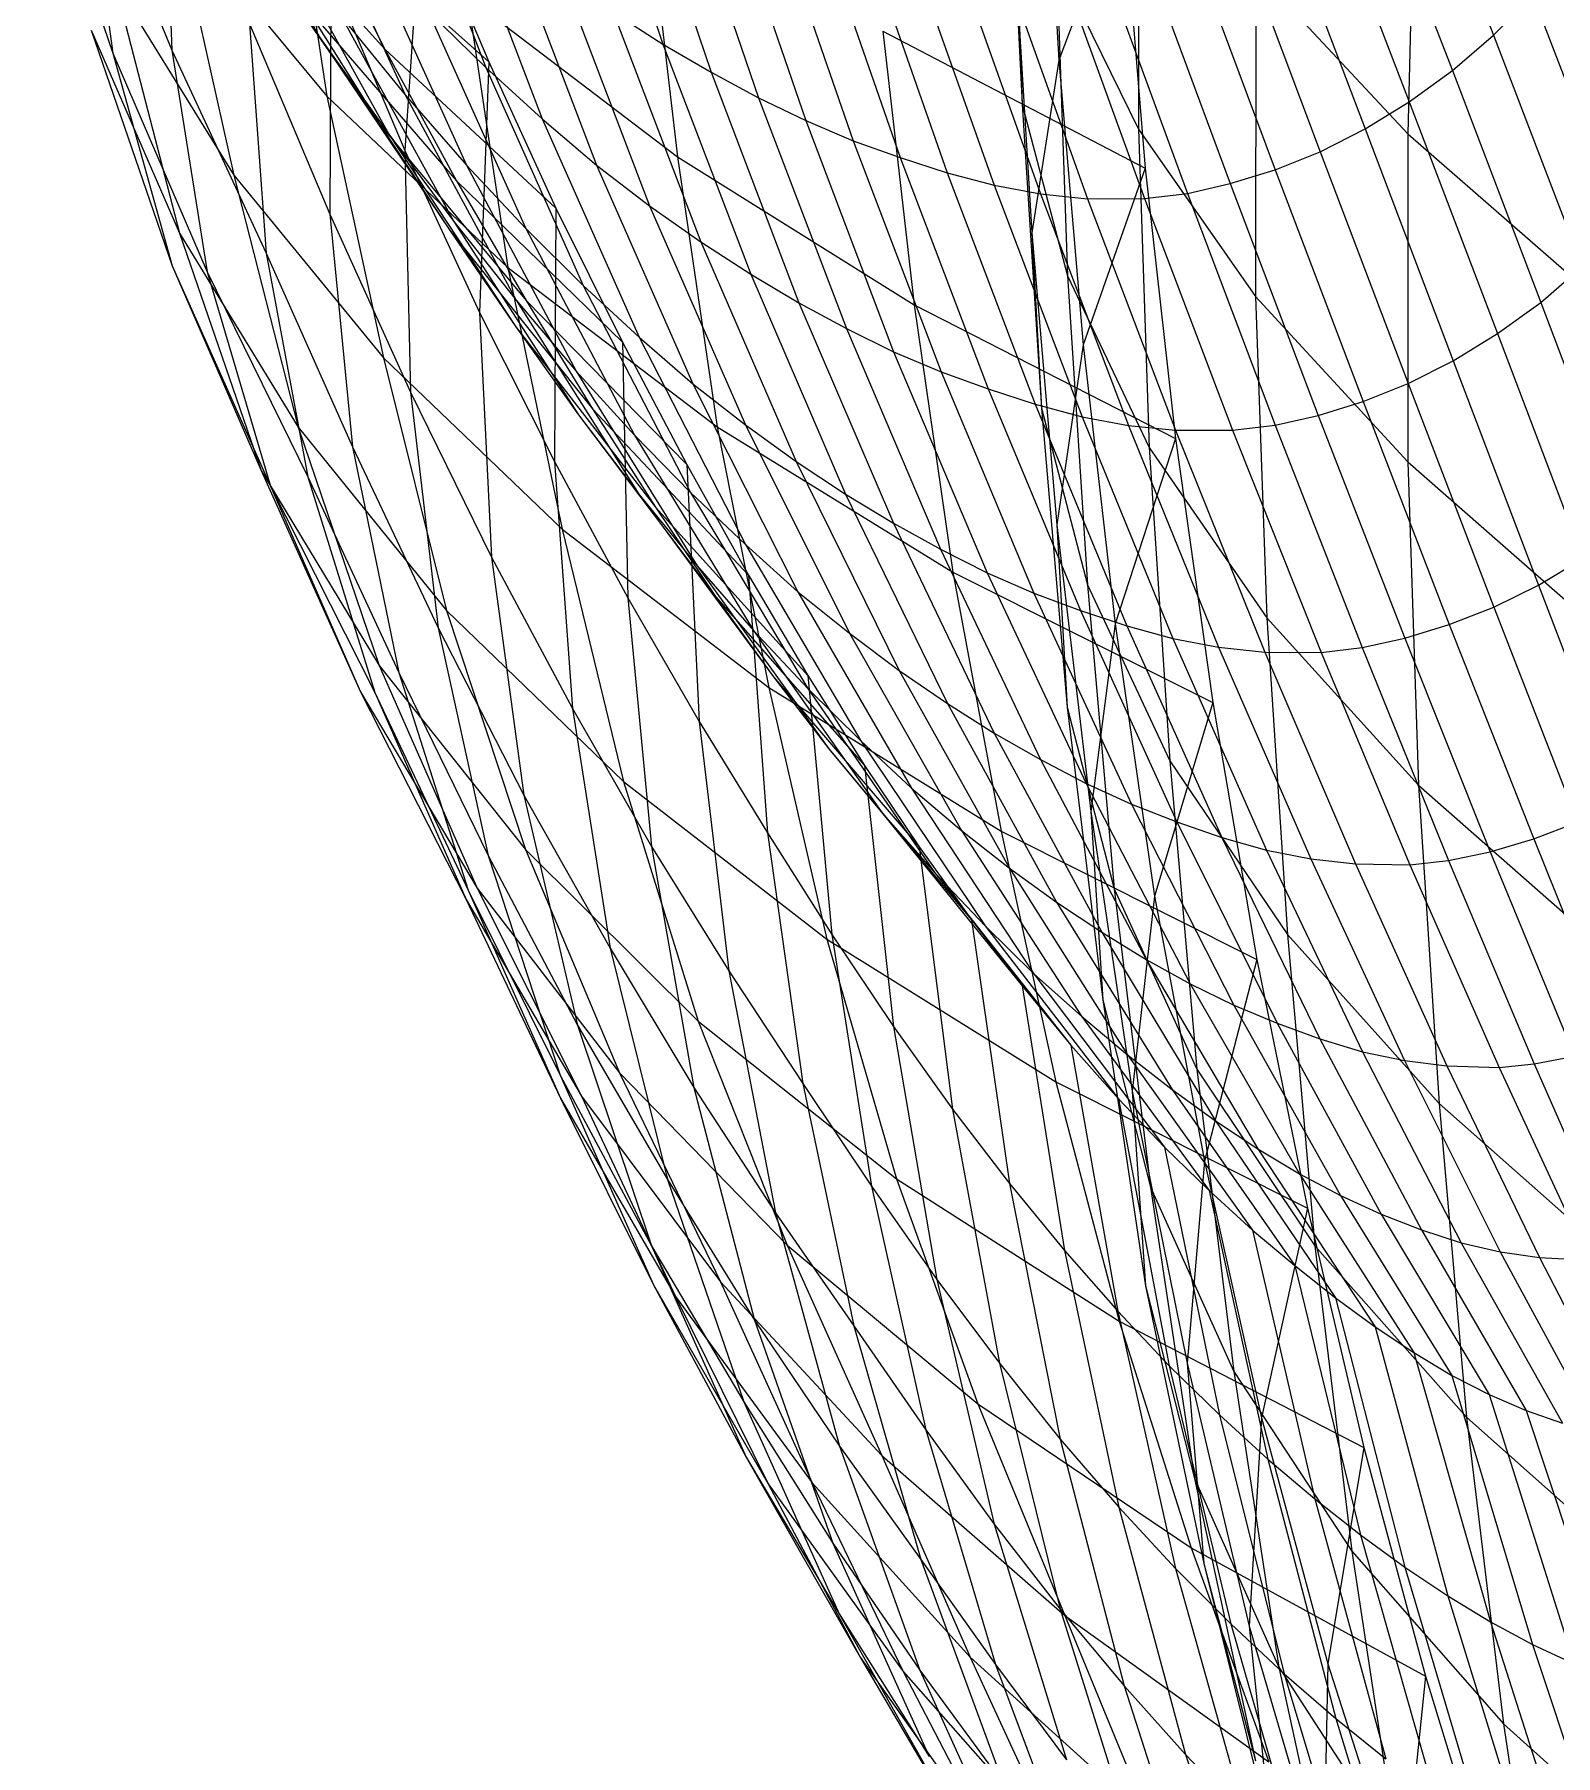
# Model space of a CAD drawing. Extents: x -429 to 429, y -1 to 209.
# Drawn here: x -423.29 to -416.72, y 100.99 to 108.43 of the extents above; entities that cross this region are included whole.
import ezdxf

# ---------------------------------------------------------------- set-up
doc = ezdxf.new("R2010")
doc.units = 0

msp = doc.modelspace()

# ---------------------------------------------------------------- linework, layer by layer
at = {"layer": 'default', "color": 5, "linetype": 'CONTINUOUS'}
for p, q in [((-418.934, 109.572, 208.785), (-418.861, 108.319, 208.911)), ((-419.065, 109.46, 205.563), (-419.02, 108.127, 205.68)), ((-417.383, 109.453, 237.506), (-416.984, 108.427, 236.439)), ((-420.918, 109.426, 236.206), (-420.571, 108.388, 235.1)), ((-418.518, 109.413, 202.474), (-418.518, 108.02, 202.577)), ((-417.319, 109.434, 199.649), (-417.355, 108, 199.736)), ((-423.285, 109.356, 220.279), (-422.947, 108.349, 220.488)), ((-423.074, 109.296, 221.861), (-422.947, 108.349, 220.488)), ((-423.074, 109.296, 221.861), (-422.692, 108.361, 222.073)), ((-422.725, 109.342, 223.449), (-422.692, 108.361, 222.073)), ((-422.2, 109.335, 214.587), (-422.023, 108.163, 214.757)), ((-420.713, 109.305, 236.29), (-420.363, 108.266, 235.186)), ((-417.559, 109.302, 237.452), (-417.162, 108.273, 236.384)), ((-422.548, 109.288, 231.625), (-422.05, 108.412, 230.551)), ((-421.712, 109.273, 234.608), (-421.336, 108.286, 233.5)), ((-420.512, 109.196, 236.372), (-420.159, 108.156, 235.271)), ((-417.743, 109.17, 237.394), (-417.348, 108.138, 236.324)), ((-422.443, 109.112, 229.003), (-421.772, 108.366, 228.009)), ((-422.112, 109.103, 233.143), (-421.684, 108.168, 232.046)), ((-420.648, 109.092, 212.303), (-420.508, 107.9, 212.46)), ((-420.31, 109.097, 236.453), (-419.954, 108.057, 235.355)), ((-421.469, 109.054, 234.715), (-421.092, 108.065, 233.609)), ((-420.109, 109.011, 236.534), (-419.75, 107.97, 235.438)), ((-418.587, 109.046, 210.467), (-418.861, 108.319, 208.911)), ((-418.587, 109.046, 210.467), (-418.488, 107.852, 210.602)), ((-418.587, 109.046, 210.467), (-418.488, 107.852, 210.602)), ((-417.931, 109.055, 237.334), (-417.539, 108.021, 236.261)), ((-422.675, 108.949, 215.95), (-422.023, 108.163, 214.757)), ((-422.675, 108.949, 215.95), (-422.424, 107.822, 216.149)), ((-422.085, 108.99, 227.834), (-421.323, 108.311, 226.897)), ((-422.085, 108.99, 227.834), (-421.772, 108.366, 228.009)), ((-421.613, 108.996, 226.729), (-421.685, 107.928, 225.38)), ((-421.613, 108.996, 226.729), (-421.323, 108.311, 226.897)), ((-421.613, 108.996, 226.729), (-421.323, 108.311, 226.897)), ((-419.908, 108.939, 236.613), (-419.546, 107.898, 235.519)), ((-418.123, 108.959, 237.27), (-417.733, 107.923, 236.196)), ((-422.366, 108.864, 230.39), (-421.796, 108.045, 229.347)), ((-422.366, 108.864, 230.39), (-422.05, 108.412, 230.551)), ((-422.244, 108.88, 231.775), (-421.754, 107.999, 230.7)), ((-421.235, 108.855, 234.817), (-420.858, 107.865, 233.713)), ((-419.708, 108.874, 236.692), (-419.343, 107.832, 235.6)), ((-419.057, 108.858, 207.225), (-419.02, 108.127, 205.68)), ((-419.057, 108.858, 207.225), (-418.978, 107.573, 207.355)), ((-418.314, 108.883, 237.205), (-417.928, 107.845, 236.129)), ((-421.844, 108.802, 233.267), (-421.419, 107.865, 232.172)), ((-419.509, 108.819, 236.769), (-419.141, 107.778, 235.68)), ((-419.312, 108.783, 236.844), (-418.941, 107.741, 235.757)), ((-418.688, 108.783, 237.075), (-418.306, 107.743, 235.994)), ((-418.506, 108.824, 237.139), (-418.122, 107.785, 236.061)), ((-419.111, 108.762, 236.92), (-418.737, 107.72, 235.835)), ((-418.871, 108.743, 204.046), (-418.518, 108.02, 202.577)), ((-418.871, 108.743, 204.046), (-418.824, 107.387, 204.167)), ((-418.87, 108.762, 237.009), (-418.492, 107.721, 235.927)), ((-418.011, 108.705, 201.066), (-418.012, 107.297, 201.17)), ((-418.011, 108.705, 201.066), (-417.355, 108, 199.736)), ((-422.939, 108.654, 217.41), (-422.424, 107.822, 216.149)), ((-422.939, 108.654, 217.41), (-422.659, 107.571, 217.614)), ((-422.004, 108.683, 225.199), (-422.009, 107.653, 223.844)), ((-422.004, 108.683, 225.199), (-421.685, 107.928, 225.38)), ((-421.007, 108.681, 234.915), (-420.629, 107.689, 233.813)), ((-422.114, 108.552, 229.179), (-421.463, 107.797, 228.179)), ((-422.114, 108.552, 229.179), (-421.796, 108.045, 229.347)), ((-421.416, 108.593, 213.476), (-420.508, 107.9, 212.46)), ((-421.416, 108.593, 213.476), (-421.241, 107.422, 213.646)), ((-416.984, 108.427, 236.439), (-416.815, 108.597, 236.489)), ((-416.815, 108.597, 236.489), (-416.431, 107.597, 235.416)), ((-421.959, 108.506, 231.914), (-421.474, 107.622, 230.839)), ((-421.959, 108.506, 231.914), (-421.684, 108.168, 232.046)), ((-421.586, 108.531, 233.386), (-421.163, 107.591, 232.292)), ((-421.586, 108.531, 233.386), (-421.336, 108.286, 233.5)), ((-420.786, 108.526, 235.009), (-420.407, 107.533, 233.909)), ((-420.786, 108.526, 235.009), (-420.571, 108.388, 235.1)), ((-423.04, 108.448, 218.924), (-422.659, 107.571, 217.614)), ((-423.04, 108.448, 218.924), (-422.69, 107.43, 219.146)), ((-422.356, 108.475, 223.649), (-422.284, 107.484, 222.292)), ((-422.356, 108.475, 223.649), (-422.009, 107.653, 223.844)), ((-422.05, 108.412, 230.551), (-421.492, 107.586, 229.506)), ((-422.05, 108.412, 230.551), (-421.754, 107.999, 230.7)), ((-419.621, 108.444, 211.395), (-418.488, 107.852, 210.602)), ((-419.621, 108.444, 211.395), (-419.486, 107.261, 211.549)), ((-417.162, 108.273, 236.384), (-416.984, 108.427, 236.439)), ((-416.984, 108.427, 236.439), (-416.601, 107.427, 235.364)), ((-422.947, 108.349, 220.488), (-422.69, 107.43, 219.146)), ((-422.947, 108.349, 220.488), (-422.539, 107.404, 220.718)), ((-422.692, 108.361, 222.073), (-422.539, 107.404, 220.718)), ((-422.692, 108.361, 222.073), (-422.284, 107.484, 222.292)), ((-421.772, 108.366, 228.009), (-421.033, 107.679, 227.061)), ((-421.772, 108.366, 228.009), (-421.463, 107.797, 228.179)), ((-420.571, 108.388, 235.1), (-420.192, 107.394, 234.002)), ((-420.571, 108.388, 235.1), (-420.363, 108.266, 235.186)), ((-421.323, 108.311, 226.897), (-421.363, 107.228, 225.56)), ((-421.336, 108.286, 233.5), (-420.915, 107.345, 232.407)), ((-421.336, 108.286, 233.5), (-421.092, 108.065, 233.609)), ((-421.323, 108.311, 226.897), (-421.033, 107.679, 227.061)), ((-421.323, 108.311, 226.897), (-421.033, 107.679, 227.061)), ((-420.363, 108.266, 235.186), (-419.984, 107.27, 234.09)), ((-420.363, 108.266, 235.186), (-420.159, 108.156, 235.271)), ((-418.861, 108.319, 208.911), (-418.978, 107.573, 207.355)), ((-418.861, 108.319, 208.911), (-418.757, 107.089, 209.051)), ((-417.348, 108.138, 236.324), (-417.162, 108.273, 236.384)), ((-417.162, 108.273, 236.384), (-416.78, 107.272, 235.307)), ((-422.023, 108.163, 214.757), (-421.241, 107.422, 213.646)), ((-422.023, 108.163, 214.757), (-421.778, 107.033, 214.958)), ((-421.684, 108.168, 232.046), (-421.205, 107.281, 230.972)), ((-421.684, 108.168, 232.046), (-421.419, 107.865, 232.172)), ((-420.159, 108.156, 235.271), (-419.779, 107.159, 234.177)), ((-420.159, 108.156, 235.271), (-419.954, 108.057, 235.355)), ((-419.02, 108.127, 205.68), (-418.824, 107.387, 204.167)), ((-419.02, 108.127, 205.68), (-418.937, 106.815, 205.816)), ((-417.539, 108.021, 236.261), (-417.348, 108.138, 236.324)), ((-417.348, 108.138, 236.324), (-416.967, 107.137, 235.246)), ((-421.796, 108.045, 229.347), (-421.162, 107.28, 228.34)), ((-421.796, 108.045, 229.347), (-421.492, 107.586, 229.506)), ((-421.092, 108.065, 233.609), (-420.674, 107.122, 232.518)), ((-421.092, 108.065, 233.609), (-420.858, 107.865, 233.713)), ((-419.954, 108.057, 235.355), (-419.575, 107.059, 234.262)), ((-419.954, 108.057, 235.355), (-419.75, 107.97, 235.438)), ((-421.754, 107.999, 230.7), (-421.206, 107.167, 229.653)), ((-421.754, 107.999, 230.7), (-421.474, 107.622, 230.839)), ((-419.75, 107.97, 235.438), (-419.37, 106.972, 234.346)), ((-419.75, 107.97, 235.438), (-419.546, 107.898, 235.519)), ((-418.518, 108.02, 202.577), (-418.012, 107.297, 201.17)), ((-418.518, 108.02, 202.577), (-418.471, 106.645, 202.702)), ((-417.733, 107.923, 236.196), (-417.539, 108.021, 236.261)), ((-417.539, 108.021, 236.261), (-417.159, 107.02, 235.182)), ((-417.355, 108, 199.736), (-416.557, 107.305, 198.497)), ((-417.355, 108, 199.736), (-417.355, 106.583, 199.841)), ((-421.685, 107.928, 225.38), (-421.661, 106.884, 224.038)), ((-421.685, 107.928, 225.38), (-421.363, 107.228, 225.56)), ((-420.508, 107.9, 212.46), (-419.486, 107.261, 211.549)), ((-420.508, 107.9, 212.46), (-420.337, 106.735, 212.629)), ((-419.546, 107.898, 235.519), (-419.166, 106.898, 234.429)), ((-419.546, 107.898, 235.519), (-419.343, 107.832, 235.6)), ((-417.928, 107.845, 236.129), (-417.733, 107.923, 236.196)), ((-417.733, 107.923, 236.196), (-417.353, 106.922, 235.115)), ((-422.424, 107.822, 216.149), (-421.778, 107.033, 214.958)), ((-422.424, 107.822, 216.149), (-422.146, 106.733, 216.359)), ((-421.419, 107.865, 232.172), (-420.945, 106.975, 231.097)), ((-421.419, 107.865, 232.172), (-421.163, 107.591, 232.292)), ((-420.858, 107.865, 233.713), (-420.442, 106.92, 232.622)), ((-420.858, 107.865, 233.713), (-420.629, 107.689, 233.813)), ((-419.343, 107.832, 235.6), (-418.963, 106.832, 234.511)), ((-419.343, 107.832, 235.6), (-419.141, 107.778, 235.68)), ((-418.488, 107.852, 210.602), (-418.757, 107.089, 209.051)), ((-418.488, 107.852, 210.602), (-418.358, 106.684, 210.751)), ((-418.488, 107.852, 210.602), (-418.358, 106.684, 210.751)), ((-418.122, 107.785, 236.061), (-417.928, 107.845, 236.129)), ((-417.928, 107.845, 236.129), (-417.548, 106.844, 235.047)), ((-421.463, 107.797, 228.179), (-420.746, 107.1, 227.22)), ((-421.463, 107.797, 228.179), (-421.162, 107.28, 228.34)), ((-419.141, 107.778, 235.68), (-418.761, 106.777, 234.592)), ((-419.141, 107.778, 235.68), (-418.941, 107.741, 235.757)), ((-418.941, 107.741, 235.757), (-418.561, 106.74, 234.671)), ((-418.941, 107.741, 235.757), (-418.737, 107.72, 235.835)), ((-418.492, 107.721, 235.927), (-418.306, 107.743, 235.994)), ((-418.306, 107.743, 235.994), (-418.122, 107.785, 236.061)), ((-418.306, 107.743, 235.994), (-417.928, 106.742, 234.91)), ((-418.122, 107.785, 236.061), (-417.742, 106.784, 234.978)), ((-421.033, 107.679, 227.061), (-421.039, 106.585, 225.735)), ((-421.033, 107.679, 227.061), (-420.746, 107.1, 227.22)), ((-421.033, 107.679, 227.061), (-420.746, 107.1, 227.22)), ((-420.629, 107.689, 233.813), (-420.215, 106.743, 232.724)), ((-420.629, 107.689, 233.813), (-420.407, 107.533, 233.909)), ((-418.737, 107.72, 235.835), (-418.492, 107.721, 235.927)), ((-418.737, 107.72, 235.835), (-418.357, 106.72, 234.749)), ((-418.492, 107.721, 235.927), (-418.112, 106.72, 234.843)), ((-422.009, 107.653, 223.844), (-421.911, 106.648, 222.501)), ((-422.009, 107.653, 223.844), (-421.661, 106.884, 224.038)), ((-421.492, 107.586, 229.506), (-420.875, 106.812, 228.493)), ((-421.492, 107.586, 229.506), (-421.206, 107.167, 229.653)), ((-421.474, 107.622, 230.839), (-420.935, 106.786, 229.79)), ((-421.474, 107.622, 230.839), (-421.205, 107.281, 230.972)), ((-421.163, 107.591, 232.292), (-420.694, 106.699, 231.217)), ((-421.163, 107.591, 232.292), (-420.915, 107.345, 232.407)), ((-422.659, 107.571, 217.614), (-422.146, 106.733, 216.359)), ((-422.659, 107.571, 217.614), (-422.306, 106.546, 217.846)), ((-420.407, 107.533, 233.909), (-419.996, 106.585, 232.821)), ((-420.407, 107.533, 233.909), (-420.192, 107.394, 234.002)), ((-418.978, 107.573, 207.355), (-418.937, 106.815, 205.816)), ((-418.978, 107.573, 207.355), (-418.87, 106.311, 207.5)), ((-422.284, 107.484, 222.292), (-422.104, 106.519, 220.956)), ((-422.284, 107.484, 222.292), (-421.911, 106.648, 222.501)), ((-422.69, 107.43, 219.146), (-422.306, 106.546, 217.846)), ((-422.69, 107.43, 219.146), (-422.266, 106.478, 219.393)), ((-422.539, 107.404, 220.718), (-422.266, 106.478, 219.393)), ((-422.539, 107.404, 220.718), (-422.104, 106.519, 220.956)), ((-421.241, 107.422, 213.646), (-420.337, 106.735, 212.629)), ((-421.241, 107.422, 213.646), (-421.006, 106.293, 213.847)), ((-420.192, 107.394, 234.002), (-419.783, 106.444, 232.914)), ((-420.192, 107.394, 234.002), (-419.984, 107.27, 234.09)), ((-418.824, 107.387, 204.167), (-418.471, 106.645, 202.702)), ((-418.824, 107.387, 204.167), (-418.738, 106.052, 204.308)), ((-416.78, 107.272, 235.307), (-416.601, 107.427, 235.364)), ((-420.915, 107.345, 232.407), (-420.452, 106.45, 231.332)), ((-420.915, 107.345, 232.407), (-420.674, 107.122, 232.518)), ((-418.012, 107.297, 201.17), (-417.355, 106.583, 199.841)), ((-418.012, 107.297, 201.17), (-417.964, 105.909, 201.298)), ((-421.363, 107.228, 225.56), (-421.312, 106.171, 224.229)), ((-421.363, 107.228, 225.56), (-421.039, 106.585, 225.735)), ((-421.205, 107.281, 230.972), (-420.675, 106.443, 229.921)), ((-421.205, 107.281, 230.972), (-420.945, 106.975, 231.097)), ((-421.162, 107.28, 228.34), (-420.468, 106.572, 227.371)), ((-421.162, 107.28, 228.34), (-420.875, 106.812, 228.493)), ((-419.984, 107.27, 234.09), (-419.576, 106.318, 233.003)), ((-419.984, 107.27, 234.09), (-419.779, 107.159, 234.177)), ((-419.486, 107.261, 211.549), (-418.358, 106.684, 210.751)), ((-419.486, 107.261, 211.549), (-419.319, 106.106, 211.715)), ((-416.967, 107.137, 235.246), (-416.78, 107.272, 235.307)), ((-416.78, 107.272, 235.307), (-416.413, 106.299, 234.224)), ((-421.206, 107.167, 229.653), (-420.603, 106.387, 228.635)), ((-421.206, 107.167, 229.653), (-420.935, 106.786, 229.79)), ((-419.779, 107.159, 234.177), (-419.373, 106.206, 233.09)), ((-419.779, 107.159, 234.177), (-419.575, 107.059, 234.262)), ((-420.746, 107.1, 227.22), (-420.723, 105.996, 225.905)), ((-420.746, 107.1, 227.22), (-420.468, 106.572, 227.371)), ((-420.746, 107.1, 227.22), (-420.468, 106.572, 227.371)), ((-420.674, 107.122, 232.518), (-420.215, 106.226, 231.442)), ((-420.674, 107.122, 232.518), (-420.442, 106.92, 232.622)), ((-418.757, 107.089, 209.051), (-418.87, 106.311, 207.5)), ((-418.757, 107.089, 209.051), (-418.618, 105.884, 209.206)), ((-417.159, 107.02, 235.182), (-416.967, 107.137, 235.246)), ((-416.967, 107.137, 235.246), (-416.599, 106.166, 234.162)), ((-421.778, 107.033, 214.958), (-421.006, 106.293, 213.847)), ((-421.778, 107.033, 214.958), (-421.505, 105.941, 215.17)), ((-419.575, 107.059, 234.262), (-419.171, 106.104, 233.176)), ((-419.575, 107.059, 234.262), (-419.37, 106.972, 234.346)), ((-417.353, 106.922, 235.115), (-417.159, 107.02, 235.182)), ((-417.159, 107.02, 235.182), (-416.79, 106.051, 234.097)), ((-420.945, 106.975, 231.097), (-420.423, 106.134, 230.045)), ((-420.945, 106.975, 231.097), (-420.694, 106.699, 231.217)), ((-420.442, 106.92, 232.622), (-419.988, 106.022, 231.547)), ((-420.442, 106.92, 232.622), (-420.215, 106.743, 232.724)), ((-419.37, 106.972, 234.346), (-418.969, 106.016, 233.261)), ((-419.37, 106.972, 234.346), (-419.166, 106.898, 234.429)), ((-417.548, 106.844, 235.047), (-417.353, 106.922, 235.115)), ((-417.353, 106.922, 235.115), (-416.983, 105.956, 234.029)), ((-421.661, 106.884, 224.038), (-421.541, 105.866, 222.708)), ((-421.661, 106.884, 224.038), (-421.312, 106.171, 224.229)), ((-419.166, 106.898, 234.429), (-418.768, 105.941, 233.344)), ((-419.166, 106.898, 234.429), (-418.963, 106.832, 234.511)), ((-417.742, 106.784, 234.978), (-417.548, 106.844, 235.047)), ((-417.548, 106.844, 235.047), (-417.176, 105.88, 233.961)), ((-420.935, 106.786, 229.79), (-420.344, 106.002, 228.769)), ((-420.935, 106.786, 229.79), (-420.675, 106.443, 229.921)), ((-420.875, 106.812, 228.493), (-420.201, 106.093, 227.515)), ((-420.875, 106.812, 228.493), (-420.603, 106.387, 228.635)), ((-418.963, 106.832, 234.511), (-418.568, 105.875, 233.426)), ((-418.963, 106.832, 234.511), (-418.761, 106.777, 234.592)), ((-418.937, 106.815, 205.816), (-418.738, 106.052, 204.308)), ((-418.937, 106.815, 205.816), (-418.825, 105.524, 205.966)), ((-418.761, 106.777, 234.592), (-418.369, 105.82, 233.507)), ((-418.761, 106.777, 234.592), (-418.561, 106.74, 234.671)), ((-417.928, 106.742, 234.91), (-417.742, 106.784, 234.978)), ((-417.742, 106.784, 234.978), (-417.368, 105.821, 233.891)), ((-422.146, 106.733, 216.359), (-421.505, 105.941, 215.17)), ((-422.146, 106.733, 216.359), (-421.796, 105.703, 216.598)), ((-420.694, 106.699, 231.217), (-420.18, 105.855, 230.163)), ((-420.694, 106.699, 231.217), (-420.452, 106.45, 231.332)), ((-420.337, 106.735, 212.629), (-419.319, 106.106, 211.715)), ((-420.337, 106.735, 212.629), (-420.114, 105.609, 212.825)), ((-420.215, 106.743, 232.724), (-419.766, 105.843, 231.647)), ((-420.215, 106.743, 232.724), (-419.996, 106.585, 232.821)), ((-418.561, 106.74, 234.671), (-418.172, 105.783, 233.585)), ((-418.561, 106.74, 234.671), (-418.357, 106.72, 234.749)), ((-418.357, 106.72, 234.749), (-417.972, 105.761, 233.664)), ((-418.357, 106.72, 234.749), (-418.112, 106.72, 234.843)), ((-418.112, 106.72, 234.843), (-417.928, 106.742, 234.91)), ((-418.112, 106.72, 234.843), (-417.729, 105.76, 233.757)), ((-417.928, 106.742, 234.91), (-417.552, 105.781, 233.823)), ((-421.911, 106.648, 222.501), (-421.712, 105.673, 221.179)), ((-421.911, 106.648, 222.501), (-421.541, 105.866, 222.708)), ((-418.358, 106.684, 210.751), (-418.618, 105.884, 209.206)), ((-418.471, 106.645, 202.702), (-417.964, 105.909, 201.298)), ((-418.471, 106.645, 202.702), (-418.382, 105.291, 202.846)), ((-418.358, 106.684, 210.751), (-418.197, 105.543, 210.912)), ((-418.358, 106.684, 210.751), (-418.197, 105.543, 210.912)), ((-422.306, 106.546, 217.846), (-421.796, 105.703, 216.598)), ((-422.306, 106.546, 217.846), (-421.877, 105.589, 218.107)), ((-421.039, 106.585, 225.735), (-420.961, 105.518, 224.417)), ((-421.039, 106.585, 225.735), (-420.723, 105.996, 225.905)), ((-420.468, 106.572, 227.371), (-420.415, 105.462, 226.067)), ((-420.468, 106.572, 227.371), (-420.201, 106.093, 227.515)), ((-420.468, 106.572, 227.371), (-420.201, 106.093, 227.515)), ((-419.996, 106.585, 232.821), (-419.551, 105.682, 231.744)), ((-419.996, 106.585, 232.821), (-419.783, 106.444, 232.914)), ((-417.355, 106.583, 199.841), (-416.557, 105.884, 198.603)), ((-417.355, 106.583, 199.841), (-417.308, 105.186, 199.971)), ((-422.266, 106.478, 219.393), (-421.877, 105.589, 218.107)), ((-422.266, 106.478, 219.393), (-421.815, 105.587, 219.648)), ((-422.104, 106.519, 220.956), (-421.815, 105.587, 219.648)), ((-422.104, 106.519, 220.956), (-421.712, 105.673, 221.179)), ((-420.675, 106.443, 229.921), (-420.094, 105.655, 228.896)), ((-420.675, 106.443, 229.921), (-420.423, 106.134, 230.045)), ((-420.452, 106.45, 231.332), (-419.945, 105.604, 230.276)), ((-420.452, 106.45, 231.332), (-420.215, 106.226, 231.442)), ((-419.783, 106.444, 232.914), (-419.342, 105.539, 231.837)), ((-419.783, 106.444, 232.914), (-419.576, 106.318, 233.003)), ((-420.603, 106.387, 228.635), (-419.946, 105.66, 227.65)), ((-420.603, 106.387, 228.635), (-420.344, 106.002, 228.769)), ((-421.006, 106.293, 213.847), (-420.114, 105.609, 212.825)), ((-421.006, 106.293, 213.847), (-420.742, 105.202, 214.058)), ((-419.576, 106.318, 233.003), (-419.14, 105.411, 231.926)), ((-419.576, 106.318, 233.003), (-419.373, 106.206, 233.09)), ((-418.87, 106.311, 207.5), (-418.825, 105.524, 205.966)), ((-418.87, 106.311, 207.5), (-418.723, 105.073, 207.661)), ((-420.215, 106.226, 231.442), (-419.717, 105.378, 230.384)), ((-420.215, 106.226, 231.442), (-419.988, 106.022, 231.547)), ((-419.373, 106.206, 233.09), (-418.941, 105.297, 232.013)), ((-419.373, 106.206, 233.09), (-419.171, 106.104, 233.176)), ((-421.312, 106.171, 224.229), (-421.171, 105.143, 222.911)), ((-421.312, 106.171, 224.229), (-420.961, 105.518, 224.417)), ((-420.423, 106.134, 230.045), (-419.854, 105.343, 229.016)), ((-420.423, 106.134, 230.045), (-420.18, 105.855, 230.163)), ((-419.319, 106.106, 211.715), (-418.197, 105.543, 210.912)), ((-419.319, 106.106, 211.715), (-419.111, 104.988, 211.902)), ((-419.171, 106.104, 233.176), (-418.744, 105.194, 232.098)), ((-419.171, 106.104, 233.176), (-418.969, 106.016, 233.261)), ((-416.79, 106.051, 234.097), (-416.599, 106.166, 234.162)), ((-420.201, 106.093, 227.515), (-420.119, 104.98, 226.221)), ((-420.201, 106.093, 227.515), (-419.946, 105.66, 227.65)), ((-420.201, 106.093, 227.515), (-419.946, 105.66, 227.65)), ((-418.738, 106.052, 204.308), (-418.382, 105.291, 202.846)), ((-418.738, 106.052, 204.308), (-418.622, 104.738, 204.462)), ((-416.983, 105.956, 234.029), (-416.79, 106.051, 234.097)), ((-416.79, 106.051, 234.097), (-416.433, 105.116, 233.006)), ((-420.723, 105.996, 225.905), (-420.62, 104.922, 224.598)), ((-420.723, 105.996, 225.905), (-420.415, 105.462, 226.067)), ((-420.344, 106.002, 228.769), (-419.701, 105.271, 227.778)), ((-420.344, 106.002, 228.769), (-420.094, 105.655, 228.896)), ((-419.988, 106.022, 231.547), (-419.497, 105.173, 230.487)), ((-419.988, 106.022, 231.547), (-419.766, 105.843, 231.647)), ((-418.969, 106.016, 233.261), (-418.548, 105.104, 232.182)), ((-418.969, 106.016, 233.261), (-418.768, 105.941, 233.344)), ((-417.176, 105.88, 233.961), (-416.983, 105.956, 234.029)), ((-416.983, 105.956, 234.029), (-416.622, 105.026, 232.939)), ((-421.505, 105.941, 215.17), (-420.742, 105.202, 214.058)), ((-421.505, 105.941, 215.17), (-421.165, 104.908, 215.412)), ((-418.768, 105.941, 233.344), (-418.352, 105.028, 232.264)), ((-418.768, 105.941, 233.344), (-418.568, 105.875, 233.426)), ((-418.618, 105.884, 209.206), (-418.723, 105.073, 207.661)), ((-418.618, 105.884, 209.206), (-418.448, 104.707, 209.374)), ((-418.568, 105.875, 233.426), (-418.158, 104.961, 232.345)), ((-418.568, 105.875, 233.426), (-418.369, 105.82, 233.507)), ((-417.964, 105.909, 201.298), (-417.308, 105.186, 199.971)), ((-417.964, 105.909, 201.298), (-417.874, 104.542, 201.446)), ((-417.368, 105.821, 233.891), (-417.176, 105.88, 233.961)), ((-417.176, 105.88, 233.961), (-416.811, 104.954, 232.87)), ((-421.541, 105.866, 222.708), (-421.325, 104.882, 221.397)), ((-421.541, 105.866, 222.708), (-421.171, 105.143, 222.911)), ((-420.18, 105.855, 230.163), (-419.622, 105.062, 229.131)), ((-420.18, 105.855, 230.163), (-419.945, 105.604, 230.276)), ((-419.766, 105.843, 231.647), (-419.282, 104.991, 230.586)), ((-419.766, 105.843, 231.647), (-419.551, 105.682, 231.744)), ((-418.369, 105.82, 233.507), (-417.965, 104.906, 232.424)), ((-418.369, 105.82, 233.507), (-418.172, 105.783, 233.585)), ((-417.552, 105.781, 233.823), (-417.368, 105.821, 233.891)), ((-417.368, 105.821, 233.891), (-416.999, 104.899, 232.801)), ((-418.172, 105.783, 233.585), (-417.774, 104.868, 232.501)), ((-418.172, 105.783, 233.585), (-417.972, 105.761, 233.664)), ((-417.972, 105.761, 233.664), (-417.581, 104.846, 232.578)), ((-417.972, 105.761, 233.664), (-417.729, 105.76, 233.757)), ((-417.729, 105.76, 233.757), (-417.552, 105.781, 233.823)), ((-417.729, 105.76, 233.757), (-417.346, 104.842, 232.67)), ((-417.552, 105.781, 233.823), (-417.179, 104.861, 232.733)), ((-421.796, 105.703, 216.598), (-421.165, 104.908, 215.412)), ((-421.796, 105.703, 216.598), (-421.373, 104.742, 216.868)), ((-421.712, 105.673, 221.179), (-421.412, 104.733, 219.882)), ((-421.712, 105.673, 221.179), (-421.325, 104.882, 221.397)), ((-420.094, 105.655, 228.896), (-419.465, 104.92, 227.899)), ((-420.094, 105.655, 228.896), (-419.854, 105.343, 229.016)), ((-419.946, 105.66, 227.65), (-419.841, 104.541, 226.365)), ((-419.946, 105.66, 227.65), (-419.701, 105.271, 227.778)), ((-419.946, 105.66, 227.65), (-419.701, 105.271, 227.778)), ((-419.551, 105.682, 231.744), (-419.074, 104.828, 230.682)), ((-419.551, 105.682, 231.744), (-419.342, 105.539, 231.837)), ((-421.877, 105.589, 218.107), (-421.373, 104.742, 216.868)), ((-421.877, 105.589, 218.107), (-421.421, 104.693, 218.375)), ((-421.815, 105.587, 219.648), (-421.421, 104.693, 218.375)), ((-421.815, 105.587, 219.648), (-421.412, 104.733, 219.882)), ((-420.114, 105.609, 212.825), (-419.111, 104.988, 211.902)), ((-420.114, 105.609, 212.825), (-419.863, 104.521, 213.031)), ((-419.945, 105.604, 230.276), (-419.397, 104.808, 229.24)), ((-419.945, 105.604, 230.276), (-419.717, 105.378, 230.384)), ((-420.961, 105.518, 224.417), (-420.799, 104.482, 223.111)), ((-420.961, 105.518, 224.417), (-420.62, 104.922, 224.598)), ((-419.342, 105.539, 231.837), (-418.872, 104.681, 230.773)), ((-419.342, 105.539, 231.837), (-419.14, 105.411, 231.926)), ((-418.825, 105.524, 205.966), (-418.622, 104.738, 204.462)), ((-418.825, 105.524, 205.966), (-418.672, 104.259, 206.132)), ((-418.197, 105.543, 210.912), (-418.448, 104.707, 209.374)), ((-418.197, 105.543, 210.912), (-418.006, 104.433, 211.086)), ((-418.197, 105.543, 210.912), (-418.006, 104.433, 211.086)), ((-420.415, 105.462, 226.067), (-420.287, 104.384, 224.771)), ((-420.415, 105.462, 226.067), (-420.119, 104.98, 226.221)), ((-419.717, 105.378, 230.384), (-419.179, 104.579, 229.345)), ((-419.717, 105.378, 230.384), (-419.497, 105.173, 230.487)), ((-419.14, 105.411, 231.926), (-418.676, 104.551, 230.861)), ((-419.14, 105.411, 231.926), (-418.941, 105.297, 232.013)), ((-419.854, 105.343, 229.016), (-419.239, 104.605, 228.014)), ((-419.854, 105.343, 229.016), (-419.622, 105.062, 229.131)), ((-418.941, 105.297, 232.013), (-418.484, 104.433, 230.946)), ((-418.941, 105.297, 232.013), (-418.744, 105.194, 232.098)), ((-418.382, 105.291, 202.846), (-417.874, 104.542, 201.446)), ((-418.382, 105.291, 202.846), (-418.265, 103.959, 203.004)), ((-419.701, 105.271, 227.778), (-419.576, 104.144, 226.502)), ((-419.701, 105.271, 227.778), (-419.465, 104.92, 227.899)), ((-419.701, 105.271, 227.778), (-419.465, 104.92, 227.899)), ((-421.171, 105.143, 222.911), (-420.94, 104.15, 221.611)), ((-421.171, 105.143, 222.911), (-420.799, 104.482, 223.111)), ((-420.742, 105.202, 214.058), (-419.863, 104.521, 213.031)), ((-420.742, 105.202, 214.058), (-420.419, 104.167, 214.298)), ((-419.497, 105.173, 230.487), (-418.969, 104.372, 229.445)), ((-419.497, 105.173, 230.487), (-419.282, 104.991, 230.586)), ((-418.744, 105.194, 232.098), (-418.294, 104.328, 231.03)), ((-418.744, 105.194, 232.098), (-418.548, 105.104, 232.182)), ((-417.308, 105.186, 199.971), (-416.51, 104.484, 198.734)), ((-417.308, 105.186, 199.971), (-417.219, 103.811, 200.121)), ((-419.622, 105.062, 229.131), (-419.02, 104.32, 228.123)), ((-419.622, 105.062, 229.131), (-419.397, 104.808, 229.24)), ((-418.723, 105.073, 207.661), (-418.672, 104.259, 206.132)), ((-418.723, 105.073, 207.661), (-418.545, 103.864, 207.836)), ((-418.548, 105.104, 232.182), (-418.106, 104.236, 231.111)), ((-418.548, 105.104, 232.182), (-418.352, 105.028, 232.264)), ((-419.282, 104.991, 230.586), (-418.764, 104.188, 229.542)), ((-419.282, 104.991, 230.586), (-419.074, 104.828, 230.682)), ((-419.111, 104.988, 211.902), (-418.006, 104.433, 211.086)), ((-419.111, 104.988, 211.902), (-418.875, 103.905, 212.099)), ((-418.352, 105.028, 232.264), (-417.919, 104.158, 231.191)), ((-418.352, 105.028, 232.264), (-418.158, 104.961, 232.345)), ((-416.811, 104.954, 232.87), (-416.622, 105.026, 232.939)), ((-421.165, 104.908, 215.412), (-420.419, 104.167, 214.298)), ((-421.165, 104.908, 215.412), (-420.758, 103.944, 215.685)), ((-420.62, 104.922, 224.598), (-420.438, 103.881, 223.302)), ((-420.62, 104.922, 224.598), (-420.287, 104.384, 224.771)), ((-420.119, 104.98, 226.221), (-419.967, 103.898, 224.935)), ((-420.119, 104.98, 226.221), (-419.841, 104.541, 226.365)), ((-419.465, 104.92, 227.899), (-419.321, 103.787, 226.631)), ((-419.465, 104.92, 227.899), (-419.239, 104.605, 228.014)), ((-419.465, 104.92, 227.899), (-419.239, 104.605, 228.014)), ((-418.158, 104.961, 232.345), (-417.734, 104.09, 231.27)), ((-418.158, 104.961, 232.345), (-417.965, 104.906, 232.424)), ((-416.999, 104.899, 232.801), (-416.811, 104.954, 232.87)), ((-416.811, 104.954, 232.87), (-416.454, 104.066, 231.776)), ((-421.325, 104.882, 221.397), (-421.015, 103.934, 220.111)), ((-421.325, 104.882, 221.397), (-420.94, 104.15, 221.611)), ((-417.965, 104.906, 232.424), (-417.55, 104.035, 231.346)), ((-417.965, 104.906, 232.424), (-417.774, 104.868, 232.501)), ((-417.774, 104.868, 232.501), (-417.369, 103.997, 231.421)), ((-417.774, 104.868, 232.501), (-417.581, 104.846, 232.578)), ((-417.581, 104.846, 232.578), (-417.186, 103.974, 231.494)), ((-417.581, 104.846, 232.578), (-417.346, 104.842, 232.67)), ((-417.346, 104.842, 232.67), (-417.179, 104.861, 232.733)), ((-417.346, 104.842, 232.67), (-416.96, 103.967, 231.584)), ((-417.179, 104.861, 232.733), (-416.999, 104.899, 232.801)), ((-417.179, 104.861, 232.733), (-416.809, 103.983, 231.642)), ((-416.999, 104.899, 232.801), (-416.635, 104.016, 231.708)), ((-419.397, 104.808, 229.24), (-418.809, 104.063, 228.227)), ((-419.397, 104.808, 229.24), (-419.179, 104.579, 229.345)), ((-419.074, 104.828, 230.682), (-418.565, 104.021, 229.634)), ((-419.074, 104.828, 230.682), (-418.872, 104.681, 230.773)), ((-421.421, 104.693, 218.375), (-420.923, 103.843, 217.145)), ((-421.421, 104.693, 218.375), (-421.013, 103.834, 218.619)), ((-421.412, 104.733, 219.882), (-421.013, 103.834, 218.619)), ((-421.412, 104.733, 219.882), (-421.015, 103.934, 220.111)), ((-421.373, 104.742, 216.868), (-420.758, 103.944, 215.685)), ((-421.373, 104.742, 216.868), (-420.923, 103.843, 217.145)), ((-418.622, 104.738, 204.462), (-418.265, 103.959, 203.004)), ((-418.622, 104.738, 204.462), (-418.466, 103.45, 204.634)), ((-418.448, 104.707, 209.374), (-418.545, 103.864, 207.836)), ((-418.448, 104.707, 209.374), (-418.232, 103.562, 209.557)), ((-418.872, 104.681, 230.773), (-418.372, 103.872, 229.723)), ((-418.872, 104.681, 230.773), (-418.676, 104.551, 230.861)), ((-419.841, 104.541, 226.365), (-419.671, 103.454, 225.088)), ((-419.841, 104.541, 226.365), (-419.576, 104.144, 226.502)), ((-419.239, 104.605, 228.014), (-419.074, 103.466, 226.755)), ((-419.239, 104.605, 228.014), (-419.02, 104.32, 228.123)), ((-419.239, 104.605, 228.014), (-419.02, 104.32, 228.123)), ((-419.179, 104.579, 229.345), (-418.604, 103.832, 228.327)), ((-419.179, 104.579, 229.345), (-418.969, 104.372, 229.445)), ((-418.676, 104.551, 230.861), (-418.185, 103.737, 229.808)), ((-418.676, 104.551, 230.861), (-418.484, 104.433, 230.946)), ((-417.874, 104.542, 201.446), (-417.219, 103.811, 200.121)), ((-417.874, 104.542, 201.446), (-417.756, 103.197, 201.607)), ((-420.799, 104.482, 223.111), (-420.552, 103.483, 221.822)), ((-420.799, 104.482, 223.111), (-420.438, 103.881, 223.302)), ((-419.863, 104.521, 213.031), (-418.875, 103.905, 212.099)), ((-419.863, 104.521, 213.031), (-419.562, 103.486, 213.263)), ((-418.484, 104.433, 230.946), (-418.002, 103.616, 229.891)), ((-418.484, 104.433, 230.946), (-418.294, 104.328, 231.03)), ((-418.006, 104.433, 211.086), (-418.232, 103.562, 209.557)), ((-418.006, 104.433, 211.086), (-417.788, 103.359, 211.27)), ((-418.006, 104.433, 211.086), (-417.788, 103.359, 211.27)), ((-420.287, 104.384, 224.771), (-420.085, 103.339, 223.486)), ((-420.287, 104.384, 224.771), (-419.967, 103.898, 224.935)), ((-419.02, 104.32, 228.123), (-418.837, 103.176, 226.873)), ((-419.02, 104.32, 228.123), (-418.809, 104.063, 228.227)), ((-419.02, 104.32, 228.123), (-418.809, 104.063, 228.227)), ((-418.969, 104.372, 229.445), (-418.405, 103.623, 228.423)), ((-418.969, 104.372, 229.445), (-418.764, 104.188, 229.542)), ((-418.294, 104.328, 231.03), (-417.822, 103.508, 229.971)), ((-418.294, 104.328, 231.03), (-418.106, 104.236, 231.111)), ((-418.672, 104.259, 206.132), (-418.466, 103.45, 204.634)), ((-418.672, 104.259, 206.132), (-418.487, 103.023, 206.314)), ((-420.419, 104.167, 214.298), (-419.562, 103.486, 213.263)), ((-420.419, 104.167, 214.298), (-420.035, 103.199, 214.566)), ((-418.764, 104.188, 229.542), (-418.212, 103.435, 228.515)), ((-418.764, 104.188, 229.542), (-418.565, 104.021, 229.634)), ((-418.106, 104.236, 231.111), (-417.645, 103.414, 230.049)), ((-418.106, 104.236, 231.111), (-417.919, 104.158, 231.191)), ((-420.94, 104.15, 221.611), (-420.62, 103.196, 220.335)), ((-420.94, 104.15, 221.611), (-420.552, 103.483, 221.822)), ((-419.576, 104.144, 226.502), (-419.389, 103.051, 225.233)), ((-419.576, 104.144, 226.502), (-419.321, 103.787, 226.631)), ((-417.919, 104.158, 231.191), (-417.469, 103.333, 230.126)), ((-417.919, 104.158, 231.191), (-417.734, 104.09, 231.27)), ((-417.734, 104.09, 231.27), (-417.296, 103.265, 230.2)), ((-417.734, 104.09, 231.27), (-417.55, 104.035, 231.346)), ((-418.809, 104.063, 228.227), (-418.607, 102.914, 226.985)), ((-418.809, 104.063, 228.227), (-418.604, 103.832, 228.327)), ((-418.809, 104.063, 228.227), (-418.604, 103.832, 228.327)), ((-418.565, 104.021, 229.634), (-418.025, 103.264, 228.603)), ((-418.565, 104.021, 229.634), (-418.372, 103.872, 229.723)), ((-417.55, 104.035, 231.346), (-417.124, 103.21, 230.273)), ((-417.55, 104.035, 231.346), (-417.369, 103.997, 231.421)), ((-416.809, 103.983, 231.642), (-416.635, 104.016, 231.708)), ((-420.758, 103.944, 215.685), (-420.035, 103.199, 214.566)), ((-420.758, 103.944, 215.685), (-420.323, 103.041, 215.964)), ((-418.265, 103.959, 203.004), (-417.756, 103.197, 201.607)), ((-418.265, 103.959, 203.004), (-418.106, 102.654, 203.182)), ((-417.369, 103.997, 231.421), (-416.955, 103.171, 230.343)), ((-417.369, 103.997, 231.421), (-417.186, 103.974, 231.494)), ((-417.186, 103.974, 231.494), (-416.786, 103.146, 230.413)), ((-417.186, 103.974, 231.494), (-416.96, 103.967, 231.584)), ((-416.96, 103.967, 231.584), (-416.809, 103.983, 231.642)), ((-416.96, 103.967, 231.584), (-416.574, 103.135, 230.498)), ((-416.809, 103.983, 231.642), (-416.442, 103.147, 230.549)), ((-421.015, 103.934, 220.111), (-420.612, 103.028, 218.856)), ((-421.015, 103.934, 220.111), (-420.62, 103.196, 220.335)), ((-420.438, 103.881, 223.302), (-420.176, 102.876, 222.024)), ((-420.438, 103.881, 223.302), (-420.085, 103.339, 223.486)), ((-419.967, 103.898, 224.935), (-419.746, 102.851, 223.66)), ((-419.967, 103.898, 224.935), (-419.671, 103.454, 225.088)), ((-418.875, 103.905, 212.099), (-417.788, 103.359, 211.27)), ((-418.875, 103.905, 212.099), (-418.601, 102.871, 212.315)), ((-418.372, 103.872, 229.723), (-417.843, 103.111, 228.688)), ((-418.372, 103.872, 229.723), (-418.185, 103.737, 229.808)), ((-421.013, 103.834, 218.619), (-420.517, 102.978, 217.395)), ((-421.013, 103.834, 218.619), (-420.612, 103.028, 218.856)), ((-420.923, 103.843, 217.145), (-420.323, 103.041, 215.964)), ((-420.923, 103.843, 217.145), (-420.517, 102.978, 217.395)), ((-418.604, 103.832, 228.327), (-418.385, 102.678, 227.093)), ((-418.604, 103.832, 228.327), (-418.405, 103.623, 228.423)), ((-418.604, 103.832, 228.327), (-418.405, 103.623, 228.423)), ((-418.545, 103.864, 207.836), (-418.487, 103.023, 206.314)), ((-418.545, 103.864, 207.836), (-418.308, 102.69, 208.03)), ((-417.219, 103.811, 200.121), (-416.423, 103.105, 198.885)), ((-417.219, 103.811, 200.121), (-417.101, 102.457, 200.285)), ((-419.321, 103.787, 226.631), (-419.117, 102.689, 225.371)), ((-419.321, 103.787, 226.631), (-419.074, 103.466, 226.755)), ((-418.185, 103.737, 229.808), (-417.667, 102.972, 228.77)), ((-418.185, 103.737, 229.808), (-418.002, 103.616, 229.891)), ((-418.405, 103.623, 228.423), (-418.168, 102.466, 227.197)), ((-418.405, 103.623, 228.423), (-418.212, 103.435, 228.515)), ((-418.405, 103.623, 228.423), (-418.212, 103.435, 228.515)), ((-418.002, 103.616, 229.891), (-417.496, 102.846, 228.848)), ((-418.002, 103.616, 229.891), (-417.822, 103.508, 229.971)), ((-418.232, 103.562, 209.557), (-418.308, 102.69, 208.03)), ((-418.232, 103.562, 209.557), (-417.986, 102.454, 209.752)), ((-417.822, 103.508, 229.971), (-417.328, 102.735, 228.924)), ((-417.822, 103.508, 229.971), (-417.645, 103.414, 230.049)), ((-420.552, 103.483, 221.822), (-420.222, 102.523, 220.556)), ((-420.552, 103.483, 221.822), (-420.176, 102.876, 222.024)), ((-419.671, 103.454, 225.088), (-419.436, 102.402, 223.822)), ((-419.671, 103.454, 225.088), (-419.389, 103.051, 225.233)), ((-419.562, 103.486, 213.263), (-418.601, 102.871, 212.315)), ((-419.562, 103.486, 213.263), (-419.211, 102.514, 213.518)), ((-419.074, 103.466, 226.755), (-418.855, 102.362, 225.503)), ((-419.074, 103.466, 226.755), (-418.837, 103.176, 226.873)), ((-418.466, 103.45, 204.634), (-418.106, 102.654, 203.182)), ((-418.466, 103.45, 204.634), (-418.276, 102.191, 204.822)), ((-418.212, 103.435, 228.515), (-417.959, 102.275, 227.296)), ((-418.212, 103.435, 228.515), (-418.025, 103.264, 228.603)), ((-418.212, 103.435, 228.515), (-418.025, 103.264, 228.603)), ((-417.788, 103.359, 211.27), (-417.986, 102.454, 209.752)), ((-417.788, 103.359, 211.27), (-417.545, 102.325, 211.463)), ((-417.788, 103.359, 211.27), (-417.545, 102.325, 211.463)), ((-417.645, 103.414, 230.049), (-417.164, 102.637, 228.997)), ((-417.645, 103.414, 230.049), (-417.469, 103.333, 230.126)), ((-420.085, 103.339, 223.486), (-419.809, 102.331, 222.217)), ((-420.085, 103.339, 223.486), (-419.746, 102.851, 223.66)), ((-417.469, 103.333, 230.126), (-417.003, 102.554, 229.069)), ((-417.469, 103.333, 230.126), (-417.296, 103.265, 230.2)), ((-420.035, 103.199, 214.566), (-419.211, 102.514, 213.518)), ((-420.035, 103.199, 214.566), (-419.626, 102.291, 214.841)), ((-418.025, 103.264, 228.603), (-417.756, 102.103, 227.391)), ((-418.025, 103.264, 228.603), (-417.843, 103.111, 228.688)), ((-418.025, 103.264, 228.603), (-417.843, 103.111, 228.688)), ((-417.296, 103.265, 230.2), (-416.844, 102.485, 229.138)), ((-417.296, 103.265, 230.2), (-417.124, 103.21, 230.273)), ((-417.124, 103.21, 230.273), (-416.687, 102.43, 229.206)), ((-417.124, 103.21, 230.273), (-416.955, 103.171, 230.343)), ((-420.62, 103.196, 220.335), (-420.212, 102.284, 219.088)), ((-420.62, 103.196, 220.335), (-420.222, 102.523, 220.556)), ((-418.837, 103.176, 226.873), (-418.602, 102.068, 225.628)), ((-418.837, 103.176, 226.873), (-418.607, 102.914, 226.985)), ((-417.756, 103.197, 201.607), (-417.101, 102.457, 200.285)), ((-417.756, 103.197, 201.607), (-417.596, 101.878, 201.789)), ((-416.955, 103.171, 230.343), (-416.534, 102.39, 229.271)), ((-416.955, 103.171, 230.343), (-416.786, 103.146, 230.413)), ((-416.786, 103.146, 230.413), (-416.382, 102.363, 229.334)), ((-416.786, 103.146, 230.413), (-416.574, 103.135, 230.498)), ((-419.389, 103.051, 225.233), (-419.14, 101.994, 223.975)), ((-419.389, 103.051, 225.233), (-419.117, 102.689, 225.371)), ((-417.843, 103.111, 228.688), (-417.559, 101.948, 227.483)), ((-417.843, 103.111, 228.688), (-417.667, 102.972, 228.77)), ((-417.843, 103.111, 228.688), (-417.667, 102.972, 228.77)), ((-420.612, 103.028, 218.856), (-420.117, 102.168, 217.638)), ((-420.612, 103.028, 218.856), (-420.212, 102.284, 219.088)), ((-420.517, 102.978, 217.395), (-419.927, 102.172, 216.217)), ((-420.517, 102.978, 217.395), (-420.117, 102.168, 217.638)), ((-420.323, 103.041, 215.964), (-419.626, 102.291, 214.841)), ((-420.323, 103.041, 215.964), (-419.927, 102.172, 216.217)), ((-418.487, 103.023, 206.314), (-418.276, 102.191, 204.822)), ((-418.487, 103.023, 206.314), (-418.235, 101.824, 206.519)), ((-418.607, 102.914, 226.985), (-418.357, 101.802, 225.748)), ((-418.607, 102.914, 226.985), (-418.385, 102.678, 227.093)), ((-417.667, 102.972, 228.77), (-417.367, 101.809, 227.571)), ((-417.667, 102.972, 228.77), (-417.496, 102.846, 228.848)), ((-417.667, 102.972, 228.77), (-417.496, 102.846, 228.848)), ((-420.176, 102.876, 222.024), (-419.837, 101.912, 220.766)), ((-420.176, 102.876, 222.024), (-419.809, 102.331, 222.217)), ((-419.746, 102.851, 223.66), (-419.457, 101.841, 222.401)), ((-419.746, 102.851, 223.66), (-419.436, 102.402, 223.822)), ((-418.601, 102.871, 212.315), (-417.545, 102.325, 211.463)), ((-418.601, 102.871, 212.315), (-418.29, 101.892, 212.548)), ((-417.496, 102.846, 228.848), (-417.181, 101.684, 227.657)), ((-417.496, 102.846, 228.848), (-417.328, 102.735, 228.924)), ((-417.496, 102.846, 228.848), (-417.328, 102.735, 228.924)), ((-419.117, 102.689, 225.371), (-418.855, 101.627, 224.121)), ((-419.117, 102.689, 225.371), (-418.855, 102.362, 225.503)), ((-418.385, 102.678, 227.093), (-418.119, 101.563, 225.864)), ((-418.385, 102.678, 227.093), (-418.168, 102.466, 227.197)), ((-418.308, 102.69, 208.03), (-418.235, 101.824, 206.519)), ((-418.308, 102.69, 208.03), (-418.039, 101.554, 208.237)), ((-417.328, 102.735, 228.924), (-416.997, 101.572, 227.74)), ((-417.328, 102.735, 228.924), (-417.164, 102.637, 228.997)), ((-417.328, 102.735, 228.924), (-417.164, 102.637, 228.997)), ((-418.106, 102.654, 203.182), (-417.596, 101.878, 201.789)), ((-418.106, 102.654, 203.182), (-417.912, 101.377, 203.375)), ((-417.164, 102.637, 228.997), (-416.816, 101.474, 227.822)), ((-417.164, 102.637, 228.997), (-417.003, 102.554, 229.069)), ((-417.164, 102.637, 228.997), (-417.003, 102.554, 229.069)), ((-417.003, 102.554, 229.069), (-416.636, 101.391, 227.901)), ((-417.003, 102.554, 229.069), (-416.844, 102.485, 229.138)), ((-417.003, 102.554, 229.069), (-416.844, 102.485, 229.138)), ((-420.222, 102.523, 220.556), (-419.81, 101.607, 219.316)), ((-420.222, 102.523, 220.556), (-419.837, 101.912, 220.766)), ((-419.211, 102.514, 213.518), (-418.29, 101.892, 212.548)), ((-419.211, 102.514, 213.518), (-418.835, 101.599, 213.78)), ((-418.168, 102.466, 227.197), (-417.888, 101.348, 225.975)), ((-418.168, 102.466, 227.197), (-417.959, 102.275, 227.296)), ((-417.101, 102.457, 200.285), (-416.306, 101.748, 199.051)), ((-417.101, 102.457, 200.285), (-416.941, 101.131, 200.469)), ((-416.844, 102.485, 229.138), (-416.458, 101.32, 227.979)), ((-416.844, 102.485, 229.138), (-416.687, 102.43, 229.206)), ((-416.844, 102.485, 229.138), (-416.687, 102.43, 229.206)), ((-419.436, 102.402, 223.822), (-419.135, 101.388, 222.57)), ((-419.436, 102.402, 223.822), (-419.14, 101.994, 223.975)), ((-417.986, 102.454, 209.752), (-418.039, 101.554, 208.237)), ((-417.986, 102.454, 209.752), (-417.7, 101.391, 209.959)), ((-419.809, 102.331, 222.217), (-419.461, 101.363, 220.968)), ((-419.809, 102.331, 222.217), (-419.457, 101.841, 222.401)), ((-418.855, 102.362, 225.503), (-418.58, 101.296, 224.26)), ((-418.855, 102.362, 225.503), (-418.602, 102.068, 225.628)), ((-417.545, 102.325, 211.463), (-417.7, 101.391, 209.959)), ((-417.545, 102.325, 211.463), (-417.278, 101.338, 211.664)), ((-417.545, 102.325, 211.463), (-417.278, 101.338, 211.664)), ((-420.212, 102.284, 219.088), (-419.719, 101.419, 217.876)), ((-420.212, 102.284, 219.088), (-419.81, 101.607, 219.316)), ((-419.626, 102.291, 214.841), (-418.835, 101.599, 213.78)), ((-419.626, 102.291, 214.841), (-419.245, 101.419, 215.091)), ((-417.959, 102.275, 227.296), (-417.666, 101.154, 226.081)), ((-417.959, 102.275, 227.296), (-417.756, 102.103, 227.391)), ((-420.117, 102.168, 217.638), (-419.534, 101.358, 216.463)), ((-420.117, 102.168, 217.638), (-419.719, 101.419, 217.876)), ((-419.927, 102.172, 216.217), (-419.245, 101.419, 215.091)), ((-419.927, 102.172, 216.217), (-419.534, 101.358, 216.463)), ((-418.276, 102.191, 204.822), (-417.912, 101.377, 203.375)), ((-418.276, 102.191, 204.822), (-418.012, 100.972, 205.038)), ((-417.756, 102.103, 227.391), (-417.449, 100.981, 226.183)), ((-417.756, 102.103, 227.391), (-417.559, 101.948, 227.483)), ((-418.602, 102.068, 225.628), (-418.314, 100.999, 224.392)), ((-418.602, 102.068, 225.628), (-418.357, 101.802, 225.748)), ((-419.14, 101.994, 223.975), (-418.829, 100.976, 222.73)), ((-419.14, 101.994, 223.975), (-418.855, 101.627, 224.121)), ((-417.559, 101.948, 227.483), (-417.239, 100.825, 226.281)), ((-417.559, 101.948, 227.483), (-417.367, 101.809, 227.571)), ((-419.837, 101.912, 220.766), (-419.421, 100.991, 219.534)), ((-419.837, 101.912, 220.766), (-419.461, 101.363, 220.968)), ((-418.29, 101.892, 212.548), (-417.278, 101.338, 211.664)), ((-418.29, 101.892, 212.548), (-417.955, 100.967, 212.788)), ((-417.596, 101.878, 201.789), (-416.941, 101.131, 200.469)), ((-417.596, 101.878, 201.789), (-417.401, 100.589, 201.986)), ((-419.457, 101.841, 222.401), (-419.1, 100.871, 221.16)), ((-419.457, 101.841, 222.401), (-419.135, 101.388, 222.57)), ((-418.357, 101.802, 225.748), (-418.057, 100.73, 224.519)), ((-418.357, 101.802, 225.748), (-418.119, 101.563, 225.864)), ((-418.235, 101.824, 206.519), (-418.012, 100.972, 205.038)), ((-418.235, 101.824, 206.519), (-417.948, 100.665, 206.739)), ((-417.367, 101.809, 227.571), (-417.035, 100.687, 226.376)), ((-417.367, 101.809, 227.571), (-417.181, 101.684, 227.657)), ((-417.181, 101.684, 227.657), (-416.836, 100.562, 226.467)), ((-417.181, 101.684, 227.657), (-416.997, 101.572, 227.74)), ((-419.81, 101.607, 219.316), (-419.318, 100.737, 218.109)), ((-419.81, 101.607, 219.316), (-419.421, 100.991, 219.534)), ((-418.855, 101.627, 224.121), (-418.534, 100.605, 222.883)), ((-418.855, 101.627, 224.121), (-418.58, 101.296, 224.26)), ((-418.835, 101.599, 213.78), (-417.955, 100.967, 212.788)), ((-418.835, 101.599, 213.78), (-418.475, 100.723, 214.023)), ((-418.119, 101.563, 225.864), (-417.808, 100.487, 224.642)), ((-418.119, 101.563, 225.864), (-417.888, 101.348, 225.975)), ((-416.997, 101.572, 227.74), (-416.638, 100.449, 226.557)), ((-416.997, 101.572, 227.74), (-416.816, 101.474, 227.822)), ((-418.039, 101.554, 208.237), (-417.948, 100.665, 206.739)), ((-418.039, 101.554, 208.237), (-417.72, 100.467, 208.461)), ((-419.719, 101.419, 217.876), (-419.142, 100.604, 216.703)), ((-419.719, 101.419, 217.876), (-419.318, 100.737, 218.109)), ((-419.245, 101.419, 215.091), (-418.475, 100.723, 214.023)), ((-419.245, 101.419, 215.091), (-418.865, 100.601, 215.336)), ((-416.816, 101.474, 227.822), (-416.442, 100.351, 226.646)), ((-416.816, 101.474, 227.822), (-416.636, 101.391, 227.901)), ((-419.534, 101.358, 216.463), (-418.865, 100.601, 215.336)), ((-419.534, 101.358, 216.463), (-419.142, 100.604, 216.703)), ((-419.461, 101.363, 220.968), (-419.041, 100.439, 219.743)), ((-419.461, 101.363, 220.968), (-419.1, 100.871, 221.16)), ((-419.135, 101.388, 222.57), (-418.771, 100.414, 221.336)), ((-419.135, 101.388, 222.57), (-418.829, 100.976, 222.73)), ((-417.912, 101.377, 203.375), (-417.401, 100.589, 201.986)), ((-417.912, 101.377, 203.375), (-417.643, 100.144, 203.601)), ((-417.888, 101.348, 225.975), (-417.565, 100.27, 224.759)), ((-417.888, 101.348, 225.975), (-417.666, 101.154, 226.081)), ((-417.7, 101.391, 209.959), (-417.72, 100.467, 208.461)), ((-417.7, 101.391, 209.959), (-417.376, 100.38, 210.178)), ((-418.58, 101.296, 224.26), (-418.25, 100.271, 223.029)), ((-418.58, 101.296, 224.26), (-418.314, 100.999, 224.392)), ((-417.278, 101.338, 211.664), (-417.376, 100.38, 210.178)), ((-417.278, 101.338, 211.664), (-416.991, 100.401, 211.871)), ((-417.278, 101.338, 211.664), (-416.991, 100.401, 211.871)), ((-417.666, 101.154, 226.081), (-417.333, 100.073, 224.872)), ((-417.666, 101.154, 226.081), (-417.449, 100.981, 226.183)), ((-416.941, 101.131, 200.469), (-416.147, 100.42, 199.237)), ((-416.941, 101.131, 200.469), (-416.746, 99.835, 200.67)), ((-418.314, 100.999, 224.392), (-417.975, 99.97, 223.168)), ((-418.314, 100.999, 224.392), (-418.057, 100.73, 224.519))]:
    msp.add_line(p, q, dxfattribs=at)

doc.saveas('drawing.dxf')
